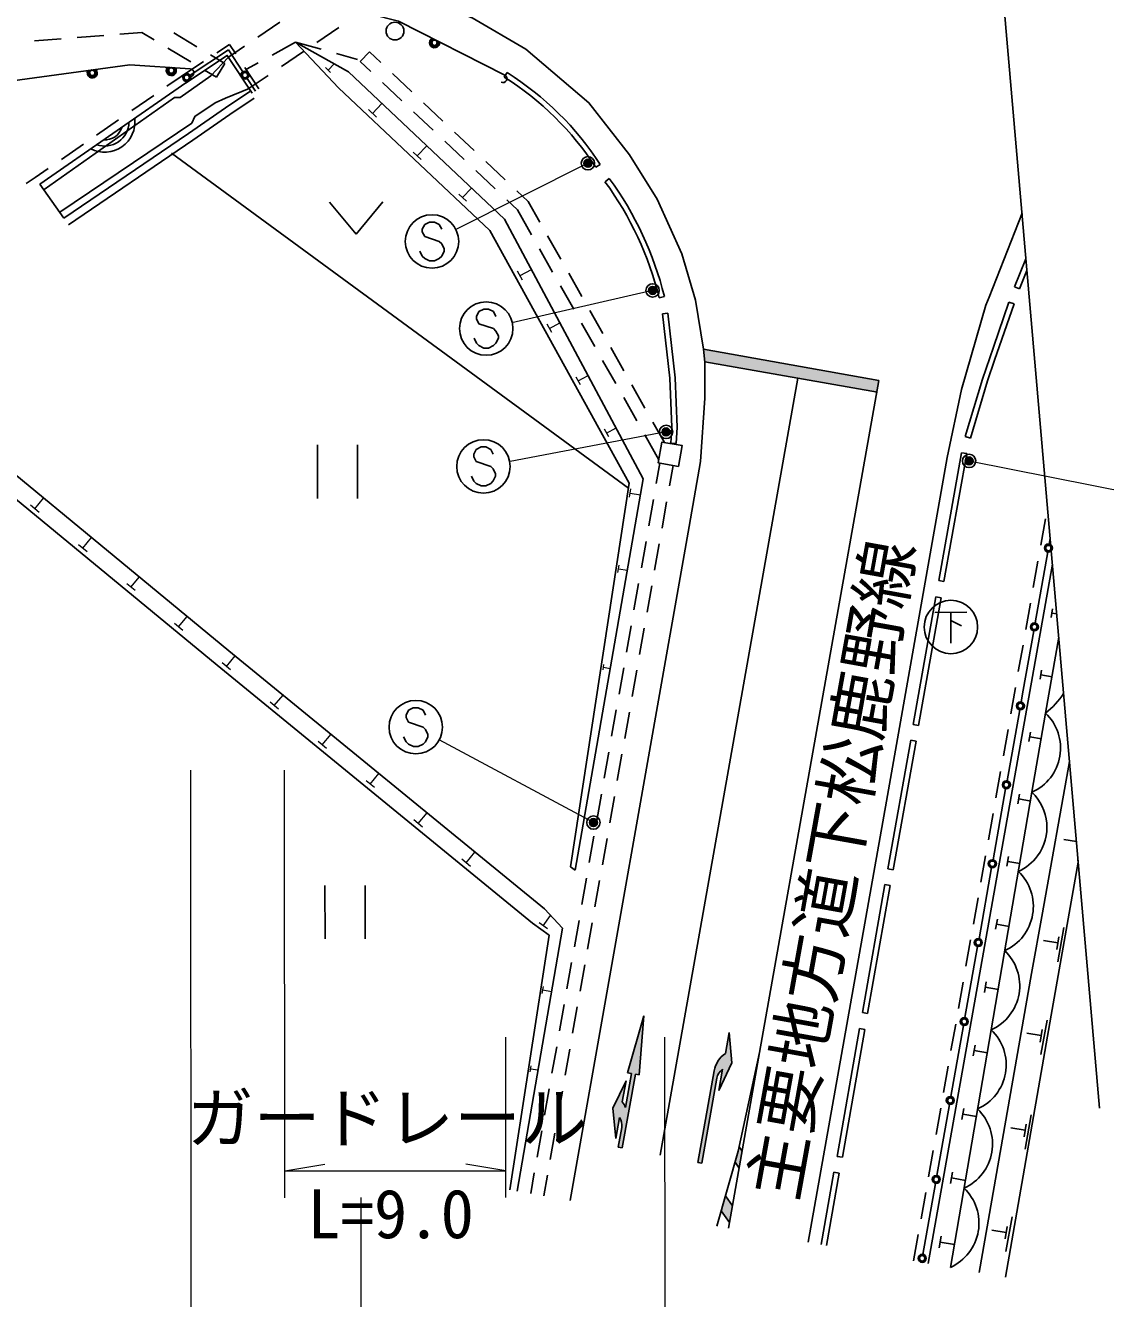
# Model space of a CAD drawing. Units: millimetres, scale not verified. Extents: x 40000 to 680000, y 20000 to 380000.
# Drawn here: x 507978 to 548401, y 231543 to 279197 of the extents above; entities that cross this region are included whole.
import ezdxf
from ezdxf.enums import TextEntityAlignment as Align

# ---------------------------------------------------------------- set-up
doc = ezdxf.new("R2010")
doc.units = ezdxf.units.MM
doc.header["$LTSCALE"] = 1000
doc.header["$PDMODE"] = 32
doc.header["$PDSIZE"] = 500
for name, color, linetype, lineweight in [('M-BGD', 7, 'Continuous', 25), ('M-BGD-EXST', 7, 'Continuous', 25), ('M-BMK-OTRS', 5, 'Continuous', 25), ('M-STR-HTXT', 7, 'Continuous', 13), ('M-STR-STRC', 7, 'Continuous', 25)]:
    doc.layers.add(name, color=color, linetype=linetype, lineweight=lineweight)
doc.layers.add('M-BMK-HTXT', color=7, linetype='Continuous')
doc.styles.add('ＭＳ ゴシック', font='')
doc.styles.get('ＭＳ ゴシック').set_extended_font_data('MS Gothic')

msp = doc.modelspace()

# ---------------------------------------------------------------- hatches: boundary and pattern name
at = {"layer": 'M-STR-STRC'}
for points in [[(533903, 266520), (533977, 266964), (533356, 267074), (533399, 266610)], [(539838, 265470), (539917, 265913), (533977, 266964), (533903, 266520), (536882, 265993)], [(530430, 238699, 0.06022), (530315, 238910), (530455, 239698), (529967, 238667), (530070, 237532), (530210, 238319, -0.20151), (530295, 237941), (530165, 237210), (530313, 237184), (530803, 239941), (530951, 239915), (531115, 242120), (530508, 239993), (530655, 239967)], [(534067, 240123), (533926, 239335), (534415, 240365), (534313, 241501), (534172, 240714, 0.20151), (533751, 240063), (533138, 236631), (533286, 236605), (533856, 239798, -0.20151)], [(534685, 236429), (534798, 237064), (534689, 237223), (534653, 237056), (534537, 236647)], [(534323, 234385), (534436, 235019), (534181, 235393), (534021, 234829)]]:
    msp.add_hatch(color=256, dxfattribs=at).paths.add_polyline_path(points)

# ---------------------------------------------------------------- linework, layer by layer
at = {"layer": 'M-BGD'}
for p, q in [((517500, 279318), (516672, 278757)), ((510911, 278823), (509914, 278745)), ((512337, 278934), (511510, 278869)), ((512792, 278661), (512337, 278934)), ((514391, 278401), (513533, 278916)), ((519710, 279122), (518882, 278562)), ((509316, 278699), (508319, 278622)), ((514164, 277838), (513306, 278352)), ((515140, 278175), (515615, 278490)), ((516175, 278421), (515572, 278013)), ((515615, 278490), (515852, 278130)), ((518083, 278576), (517209, 278090)), ((519689, 276866), (518083, 278576)), ((518083, 278576), (519046, 278306)), ((513807, 277290), (514640, 277843)), ((515442, 277771), (514905, 278093)), ((518385, 278225), (517556, 277665)), ((519624, 278143), (520400, 277925)), ((520848, 278209), (520505, 277845)), ((520505, 277845), (520902, 277470)), ((520848, 278209), (521273, 277808)), ((515133, 277256), (514679, 277529)), ((515133, 277256), (515442, 277771)), ((516182, 277629), (516712, 276824)), ((516685, 277798), (516254, 277559)), ((521710, 277397), (522438, 276711)), ((525899, 277262), (526005, 277431)), ((508516, 273261), (513978, 277044)), ((513271, 276919), (513807, 277290)), ((517059, 277329), (516356, 276854)), ((521339, 277059), (522067, 276373)), ((511955, 276008), (512777, 276577)), ((525362, 271525), (519689, 276866)), ((522504, 275961), (523232, 275275)), ((522874, 276299), (523602, 275613)), ((510639, 275096), (511462, 275666)), ((524039, 275201), (524767, 274515)), ((509324, 274185), (510146, 274755)), ((523668, 274863), (524396, 274177)), ((513449, 274418), (530542, 261879)), ((525203, 274104), (525931, 273418)), ((508345, 273508), (508830, 273844)), ((524833, 273766), (525561, 273080)), ((529489, 273996), (529321, 273887)), ((508006, 273278), (508345, 273508)), ((509420, 271982), (508516, 273261)), ((529668, 273347), (529829, 273465)), ((519351, 272588), (520352, 271388)), ((520352, 271388), (521352, 272590)), ((525997, 272668), (526394, 272294)), ((526368, 273006), (526793, 272606)), ((527225, 271840), (526793, 272606)), ((526922, 271361), (526394, 272294)), ((528013, 270447), (527521, 271318)), ((527709, 269968), (527217, 270839)), ((545422, 270466), (544996, 269417)), ((528801, 269054), (528308, 269925)), ((545460, 270028), (545181, 269342)), ((528497, 268575), (528005, 269446)), ((544996, 269417), (545181, 269342)), ((531890, 269053), (531696, 269005)), ((544787, 268839), (544206, 267160)), ((544976, 268773), (544249, 266671)), ((544787, 268839), (544976, 268773)), ((529588, 267661), (529096, 268532)), ((531815, 268405), (532014, 268428)), ((529284, 267182), (528792, 268053)), ((530376, 266268), (529883, 267139)), ((530072, 265789), (529580, 266660)), ((531163, 264875), (530671, 265745)), ((530860, 264396), (530367, 265267)), ((531892, 263587), (531459, 264352)), ((531682, 262941), (531155, 263873)), ((532329, 263552), (532129, 263564)), ((543153, 263805), (543345, 263748)), ((518905, 263494), (518907, 261494)), ((520405, 263496), (520407, 261495)), ((543012, 263204), (542156, 258424)), ((543209, 263169), (542353, 258389)), ((543012, 263204), (543209, 263169)), ((531587, 262047), (531723, 262814)), ((532079, 261960), (532215, 262727)), ((531308, 260471), (531482, 261456)), ((531801, 260384), (531975, 261369)), ((545977, 259738), (546152, 260723)), ((531030, 258895), (531204, 259880)), ((531522, 258809), (531696, 259793)), ((546290, 259785), (546328, 259999)), ((545765, 256830), (546237, 259489)), ((545401, 253356), (546411, 259038)), ((545697, 258163), (545872, 259147)), ((530751, 257320), (530925, 258305)), ((542156, 258424), (542353, 258389)), ((531243, 257233), (531417, 258218)), ((542051, 257809), (541205, 253025)), ((542051, 257809), (542248, 257774)), ((542248, 257774), (541402, 252990)), ((545417, 256587), (545592, 257572)), ((546360, 257036), (546418, 257364)), ((546389, 257200), (546573, 257167)), ((530472, 255744), (530646, 256729)), ((530964, 255657), (531139, 256642)), ((545318, 254317), (545712, 256535)), ((545218, 255470), (545312, 255996)), ((545137, 255011), (545218, 255470)), ((530193, 254168), (530367, 255153)), ((530686, 254081), (530860, 255066)), ((545949, 254722), (546009, 255061)), ((545979, 254892), (546402, 254817)), ((544857, 253436), (545032, 254421)), ((529915, 252592), (530089, 253577)), ((530407, 252505), (530581, 253490)), ((541759, 232857), (545401, 253356)), ((541205, 253025), (541402, 252990)), ((544577, 251860), (544752, 252845)), ((545536, 252399), (545598, 252748)), ((545567, 252574), (546003, 252496)), ((541111, 252439), (540254, 247630)), ((541308, 252404), (540451, 247595)), ((541111, 252439), (541308, 252404)), ((545991, 252498), (546003, 252496)), ((529636, 251016), (529810, 252001)), ((530128, 250929), (530302, 251914)), ((547051, 251648), (546040, 245983)), ((544297, 250285), (544472, 251269)), ((529357, 249440), (529531, 250425)), ((529849, 249354), (530024, 250338)), ((542594, 232710), (545648, 250502)), ((545122, 250066), (545185, 250425)), ((545153, 250245), (545602, 250165)), ((544017, 248709), (544192, 249694)), ((529078, 247865), (529252, 248850)), ((529571, 247778), (529745, 248763)), ((547311, 248647), (546835, 248724)), ((547328, 248391), (547331, 248408)), ((543737, 247133), (543912, 248118)), ((544705, 247722), (544771, 248091)), ((544738, 247906), (545199, 247824)), ((547377, 247880), (546372, 242146)), ((547363, 247927), (547370, 247966)), ((540254, 247630), (540451, 247595)), ((519188, 247002), (519189, 245002)), ((520688, 247003), (520690, 245003)), ((528800, 246289), (528974, 247274)), ((529292, 246202), (529466, 247187)), ((540143, 247040), (539299, 242249)), ((540340, 247006), (539496, 242214)), ((540143, 247040), (540340, 247006)), ((543457, 245558), (543632, 246542)), ((528521, 244713), (528695, 245698)), ((529013, 244626), (529187, 245611)), ((544287, 245368), (544354, 245747)), ((544321, 245558), (544795, 245473)), ((546610, 244147), (546837, 245437)), ((543177, 243982), (543352, 244967)), ((546618, 244858), (546082, 244945)), ((546575, 244611), (546658, 245083)), ((528242, 243137), (528416, 244122)), ((528734, 243050), (528909, 244035)), ((542897, 242406), (543072, 243391)), ((543867, 243003), (543936, 243393)), ((543901, 243198), (544389, 243112)), ((527963, 241561), (528137, 242546)), ((528456, 241474), (528630, 242459)), ((539299, 242249), (539496, 242214)), ((546372, 242146), (544654, 232348)), ((539193, 241654), (538354, 236864)), ((539391, 241620), (538551, 236830)), ((539193, 241654), (539391, 241620)), ((542617, 240831), (542792, 241816)), ((545950, 241138), (546033, 241610)), ((545985, 240674), (546212, 241964)), ((545994, 241385), (545457, 241472)), ((527684, 239985), (527859, 240970)), ((528177, 239899), (528351, 240883)), ((543445, 240629), (543516, 241029)), ((543480, 240829), (543980, 240740)), ((542337, 239255), (542512, 240240)), ((527406, 238410), (527580, 239395)), ((527898, 238323), (528072, 239308)), ((542057, 237680), (542232, 238664)), ((543021, 238244), (543094, 238654)), ((543058, 238449), (543571, 238358)), ((545387, 237135), (545614, 238424)), ((527127, 236834), (527301, 237819)), ((545396, 237845), (544860, 237932)), ((545353, 237599), (545436, 238071)), ((527619, 236747), (527794, 237732)), ((538354, 236864), (538551, 236830)), ((541777, 236104), (541952, 237089)), ((526887, 235476), (527022, 236243)), ((527379, 235389), (527515, 236156)), ((538238, 236268), (537760, 233561)), ((538435, 236233), (537957, 233527)), ((538238, 236268), (538435, 236233)), ((542595, 235848), (542670, 236269)), ((542633, 236058), (543159, 235965)), ((541497, 234528), (541672, 235513)), ((544674, 233309), (544901, 234598)), ((544683, 234019), (544146, 234106)), ((544639, 233773), (544723, 234245)), ((541218, 232953), (541393, 233937)), ((542168, 233442), (542245, 233873)), ((542206, 233657), (542745, 233562))]:
    msp.add_line(p, q, dxfattribs=at)
for points in [[(525910, 271946), (520063, 277464), (518083, 278576)], [(508673, 273057), (513551, 276505), (513771, 276499), (514916, 277315), (515572, 278013)], [(513973, 277040), (515530, 278073), (516462, 276659)], [(516347, 276834), (515462, 276475), (515082, 276300), (514311, 275793), (514203, 275542), (509265, 272203)], [(516373, 276726), (515462, 276110), (514074, 275156), (509420, 271982)], [(516541, 276478), (515631, 275862), (514243, 274909), (509589, 271734)], [(525910, 271946), (531101, 262225), (528551, 247579)], [(525362, 271525), (530569, 262058), (528373, 247703), (528551, 247579)], [(531815, 268405), (532093, 265990), (532166, 264158), (532129, 263564)], [(532014, 268428), (532292, 266005), (532366, 264155), (532329, 263552)], [(544206, 267160), (543790, 265957), (543153, 263805)], [(502490, 266593), (515593, 255788), (527399, 246131)], [(544249, 266671), (543981, 265896), (543345, 263748)], [(502045, 266052), (515148, 255247), (526955, 245589)], [(545647, 250494), (546156, 253458), (546648, 256296)], [(527399, 246131), (528072, 245409), (526382, 235565)], [(546040, 245983), (545633, 243704), (543677, 232520)], [(526955, 245589), (527573, 245144), (526106, 235614)]]:
    msp.add_lwpolyline(points, dxfattribs=at)
msp.add_lwpolyline([(532419, 262691), (532556, 263469), (531799, 263603), (531662, 262825)], close=True, dxfattribs=at)
for centre, radius in [((546263, 259637), 150), ((546263, 259637), 120), ((546263, 259637), 100), ((545739, 256683), 150), ((545739, 256683), 120), ((545739, 256683), 100)]:
    msp.add_circle(centre, radius, dxfattribs=at)
for centre, radius, start, end in [((519886, 267740), 11462, 33.0848, 57.7283), ((519886, 267740), 11262, 33.0848, 57.7283), ((510943, 275591), 1134, 242.776, 6.631), ((510943, 275591), 907, 250.7354, 358.6716), ((510943, 275591), 680, 266.3608, 343.0463), ((519658, 266026), 12401, 13.8995, 36.1807), ((519658, 266026), 12601, 13.8995, 36.1807), ((544196, 255929), 3154, 308.4223, 326.6487), ((544903, 252148), 1813, 294.2228, 46.2979), ((544903, 252148), 1813, 294.2228, 294.2934), ((544394, 249184), 1813, 46.1969, 46.2979), ((544394, 249184), 1813, 323.6984, 46.2979), ((544394, 249184), 1813, 294.2228, 323.6984), ((543886, 246220), 1813, 294.2228, 46.2979), ((543377, 243256), 1813, 294.2228, 46.2979), ((542868, 240292), 1813, 294.2228, 46.2979), ((542359, 237328), 1813, 294.2228, 46.2979), ((541851, 234364), 1813, 294.2228, 46.2979)]:
    msp.add_arc(centre, radius, start, end, dxfattribs=at)
at = {"layer": 'M-BGD-EXST'}
for p, q in [((542014, 257229), (543215, 257230)), ((542614, 257229), (542615, 256079)), ((542615, 256929), (543015, 256730))]:
    msp.add_line(p, q, dxfattribs=at)
msp.add_circle((542615, 256679), 1000, dxfattribs=at)
at = {"layer": 'M-BMK-OTRS'}
msp.add_line((548174, 238674), (543862, 288488), dxfattribs=at)
at = {"layer": 'M-STR-HTXT'}
for p, q in [((519398, 277437), (519211, 277620)), ((519304, 277528), (519533, 277762)), ((521113, 275763), (520812, 276046)), ((520963, 275904), (521317, 276281)), ((522641, 274318), (522997, 274695)), ((522792, 274176), (522490, 274460)), ((529029, 274038), (524082, 271557)), ((524336, 272752), (524675, 273112)), ((524480, 272617), (524193, 272888)), ((526583, 269662), (526396, 270002)), ((526489, 269832), (526914, 270066)), ((531451, 269278), (526186, 268072)), ((527676, 267699), (527504, 268011)), ((527590, 267855), (527980, 268070)), ((528747, 265740), (528584, 266037)), ((528665, 265889), (529036, 266093)), ((529808, 263802), (529653, 264082)), ((529730, 263942), (530081, 264135)), ((531956, 263985), (526114, 262879)), ((543295, 262896), (552489, 261081)), ((530582, 261537), (530633, 261849)), ((530607, 261693), (530998, 261629)), ((508490, 260971), (508168, 261235)), ((508329, 261103), (508659, 261505)), ((510282, 259500), (509963, 259762)), ((510122, 259631), (510450, 260029)), ((530152, 258726), (530195, 258991)), ((530174, 258858), (530506, 258804)), ((512079, 258046), (511773, 258297)), ((511926, 258171), (512240, 258553)), ((513707, 256683), (514030, 257077)), ((513864, 256554), (513550, 256813)), ((515496, 255206), (515821, 255601)), ((515654, 255076), (515338, 255336)), ((529593, 255071), (529627, 255276)), ((529610, 255173), (529866, 255131)), ((517291, 253736), (517617, 254132)), ((517450, 253605), (517133, 253866)), ((519087, 252266), (519413, 252663)), ((519246, 252136), (518928, 252396)), ((529235, 249359), (523463, 252460)), ((514189, 225313), (514165, 251318)), ((517684, 235319), (517669, 251321)), ((520884, 250798), (521209, 251194)), ((521042, 250667), (520725, 250928)), ((522677, 249325), (523006, 249725)), ((522837, 249193), (522517, 249456)), ((524631, 247719), (524308, 247984)), ((524470, 247852), (524802, 248256)), ((527511, 245387), (527206, 245607)), ((527358, 245497), (527634, 245879)), ((527320, 242963), (527362, 243223)), ((527341, 243093), (527666, 243040)), ((525956, 235326), (525951, 241327)), ((531926, 225329), (531911, 241332)), ((526869, 240033), (526905, 240252)), ((526887, 240143), (527160, 240098)), ((517683, 236319), (519183, 236570)), ((525956, 236326), (524455, 236575)), ((517683, 236319), (525956, 236326)), ((520552, 225319), (520543, 235321))]:
    msp.add_line(p, q, dxfattribs=at)
at = {"layer": 'M-STR-STRC'}
for p, q in [((514140, 277331), (515572, 278282)), ((515572, 278282), (516112, 277462)), ((516277, 277212), (516587, 276742)), ((545275, 272165), (544044, 269032)), ((522920, 271748), (522830, 271566)), ((523102, 271839), (522920, 271748)), ((523284, 271839), (523102, 271839)), ((523466, 271749), (523284, 271839)), ((523557, 271567), (523466, 271749)), ((522830, 271566), (522830, 271475)), ((522830, 271475), (522921, 271293)), ((522921, 271293), (523467, 271112)), ((522831, 270566), (522739, 270748)), ((523467, 271112), (523558, 271021)), ((523558, 271021), (523649, 270839)), ((523649, 270749), (523558, 270567)), ((523649, 270839), (523649, 270749)), ((522922, 270475), (522831, 270566)), ((523103, 270384), (522922, 270475)), ((523285, 270385), (523103, 270384)), ((523467, 270476), (523285, 270385)), ((523558, 270567), (523467, 270476)), ((524947, 268487), (524857, 268305)), ((524857, 268305), (524857, 268214)), ((525129, 268578), (524947, 268487)), ((525311, 268578), (525129, 268578)), ((525493, 268487), (525311, 268578)), ((525584, 268306), (525493, 268487)), ((524857, 268214), (524948, 268032)), ((524948, 268032), (525493, 267851)), ((525493, 267851), (525584, 267760)), ((524857, 267305), (524766, 267487)), ((525584, 267760), (525676, 267578)), ((525676, 267487), (525585, 267305)), ((525676, 267578), (525676, 267487)), ((524948, 267214), (524857, 267305)), ((525130, 267123), (524948, 267214)), ((525312, 267123), (525130, 267123)), ((525494, 267214), (525312, 267123)), ((525585, 267305), (525494, 267214)), ((533356, 267074), (539917, 265913)), ((533399, 266610), (539865, 265465)), ((536883, 265997), (531733, 236908)), ((539917, 265913), (535452, 240758)), ((524847, 263327), (524756, 263145)), ((524756, 263145), (524756, 263055)), ((524756, 263055), (524847, 262873)), ((525029, 263419), (524847, 263327)), ((525211, 263419), (525029, 263419)), ((525393, 263328), (525211, 263419)), ((525484, 263146), (525393, 263328)), ((524847, 262873), (525393, 262691)), ((525393, 262691), (525484, 262601)), ((525484, 262601), (525575, 262419)), ((524757, 262145), (524666, 262327)), ((524848, 262054), (524757, 262145)), ((525485, 262146), (525394, 262055)), ((525575, 262328), (525485, 262146)), ((525575, 262419), (525575, 262328)), ((525030, 261964), (524848, 262054)), ((525212, 261964), (525030, 261964)), ((525394, 262055), (525212, 261964)), ((545240, 253876), (545318, 254317)), ((522312, 253568), (522221, 253386)), ((522494, 253659), (522312, 253568)), ((522676, 253659), (522494, 253659)), ((522858, 253568), (522676, 253659)), ((522949, 253386), (522858, 253568)), ((544715, 250922), (545187, 253581)), ((522221, 253386), (522222, 253295)), ((522222, 253295), (522313, 253113)), ((522313, 253113), (522858, 252932)), ((522222, 252386), (522131, 252567)), ((522858, 252932), (522949, 252841)), ((522949, 252841), (523040, 252659)), ((523041, 252568), (522950, 252386)), ((523040, 252659), (523041, 252568)), ((522313, 252295), (522222, 252386)), ((522495, 252204), (522313, 252295)), ((522677, 252204), (522495, 252204)), ((522859, 252295), (522677, 252204)), ((522950, 252386), (522859, 252295)), ((544190, 247968), (544662, 250626)), ((540198, 250162), (537266, 233649)), ((543665, 245013), (544138, 247672)), ((543140, 242059), (543613, 244718)), ((530508, 239993), (531115, 242120)), ((531115, 242120), (530951, 239915)), ((542615, 239105), (543088, 241764)), ((534313, 241501), (534172, 240714)), ((534415, 240365), (534313, 241501)), ((535452, 240758), (534286, 234173)), ((533926, 239335), (534415, 240365)), ((530803, 239941), (530313, 237184)), ((530655, 239967), (530430, 238699)), ((530508, 239993), (530655, 239967)), ((530803, 239941), (530951, 239915)), ((533751, 240063), (533138, 236631)), ((533856, 239798), (533286, 236605)), ((534067, 240123), (533926, 239335)), ((529967, 238667), (530455, 239698)), ((530455, 239698), (530315, 238910)), ((542090, 236150), (542563, 238809)), ((530070, 237532), (529967, 238667)), ((530210, 238319), (530070, 237532)), ((530295, 237941), (530165, 237210)), ((530165, 237210), (530313, 237184)), ((534798, 237064), (534689, 237223)), ((533286, 236605), (533138, 236631)), ((534685, 236429), (534537, 236647)), ((541566, 233196), (542038, 235855)), ((534436, 235019), (534181, 235393)), ((534323, 234385), (534021, 234829))]:
    msp.add_line(p, q, dxfattribs=at)
for points in [[(496697, 279640), (513348, 281080), (515772, 281237), (518477, 281200), (521656, 280670), (524696, 279486), (526702, 278304), (529068, 276303), (530590, 274354), (531615, 272695), (532547, 270652), (533056, 268920), (533356, 267074), (533401, 266598), (533408, 265247), (533244, 262875)], [(517643, 280457), (521944, 279356), (525919, 277342)], [(507489, 277125), (511882, 277725), (514142, 277575)], [(544044, 269032), (543926, 268730), (543011, 265575), (542478, 263023), (540198, 250162)], [(528359, 235217), (532821, 260445), (533244, 262875)], [(533856, 234249), (534653, 237056), (535452, 240758)]]:
    msp.add_lwpolyline(points, dxfattribs=at)
for centre, radius in [((521807, 278986), 333), ((523286, 278550), 100), ((510477, 277420), 100), ((513438, 277509), 112), ((513438, 277509), 100), ((514015, 277248), 150), ((514015, 277248), 120), ((514015, 277248), 100), ((516195, 277337), 150), ((516195, 277337), 120), ((516195, 277337), 100), ((529029, 274038), 150), ((529029, 274038), 120), ((529029, 274038), 90), ((529029, 274038), 60), ((529029, 274038), 30), ((529029, 274038), 20), ((523194, 271112), 1000), ((531451, 269278), 150), ((531451, 269278), 120), ((531451, 269278), 90), ((531451, 269278), 60), ((531451, 269278), 30), ((531451, 269278), 20), ((525221, 267851), 1000), ((531956, 263985), 150), ((531956, 263985), 120), ((531956, 263985), 90), ((531956, 263985), 60), ((531956, 263985), 30), ((531956, 263985), 20), ((525120, 262691), 1000), ((543295, 262896), 150), ((543295, 262896), 120), ((543295, 262896), 90), ((543295, 262896), 60), ((543295, 262896), 30), ((543295, 262896), 20), ((522586, 252931), 1000), ((545214, 253728), 150), ((545214, 253728), 120), ((545214, 253728), 100), ((544689, 250774), 150), ((544689, 250774), 120), ((544689, 250774), 100), ((529235, 249359), 150), ((529235, 249359), 120), ((529235, 249359), 90), ((529235, 249359), 60), ((529235, 249359), 30), ((529235, 249359), 20), ((544164, 247820), 150), ((544164, 247820), 120), ((544164, 247820), 100), ((543639, 244866), 150), ((543639, 244866), 120), ((543639, 244866), 100), ((543114, 241911), 150), ((543114, 241911), 120), ((543114, 241911), 100), ((542589, 238957), 150), ((542589, 238957), 120), ((542589, 238957), 100), ((542064, 236003), 150), ((542064, 236003), 120), ((542064, 236003), 100), ((541539, 233048), 150), ((541539, 233048), 120), ((541539, 233048), 100)]:
    msp.add_circle(centre, radius, dxfattribs=at)
for centre, radius, start, end in [((523286, 278550), 188, 116.2538, 9.9936), ((523286, 278550), 150, 104.5333, 21.7141), ((523286, 278550), 112, 63.1318, 63.1317), ((510477, 277420), 188, 150.9063, 44.6461), ((510477, 277420), 150, 139.1858, 56.3665), ((510477, 277420), 112, 97.7877, 97.7876), ((513438, 277509), 188, 139.3327, 33.0725), ((513438, 277509), 150, 127.6122, 44.7929), ((514132, 277425), 150, 266.2026, 86.2026), ((525851, 277208), 150, 243.1237, 63.1237), ((534736, 239887), 1000, 124.2968, 169.8698), ((534349, 239710), 500, 124.2968, 169.8698), ((529501, 238330), 1000, 21.706, 35.4907), ((529803, 238029), 500, 349.9177, 35.4907)]:
    msp.add_arc(centre, radius, start, end, dxfattribs=at)
for p in [(529029, 274038), (531451, 269278), (531956, 263985), (543295, 262896), (529235, 249359)]:
    msp.add_point(p, dxfattribs=at)

# ---------------------------------------------------------------- texts
at = {"layer": 'M-BMK-HTXT', "style": 'ＭＳ ゴシック'}
msp.add_text('主要地方道下松鹿野線', height=1833, rotation=79.781, dxfattribs=at).set_placement((535930, 235298), align=Align.MIDDLE_LEFT)
at = {"layer": 'M-STR-HTXT', "style": 'ＭＳ ゴシック'}
msp.add_text('ガードレール', height=1833, rotation=0.051, dxfattribs=at).set_placement((521519, 236840), align=Align.BOTTOM_CENTER)
msp.add_text('L=9.0', height=1833, rotation=0.051, dxfattribs=at).set_placement((521643, 235632), align=Align.TOP_CENTER)

doc.saveas('drawing.dxf')
